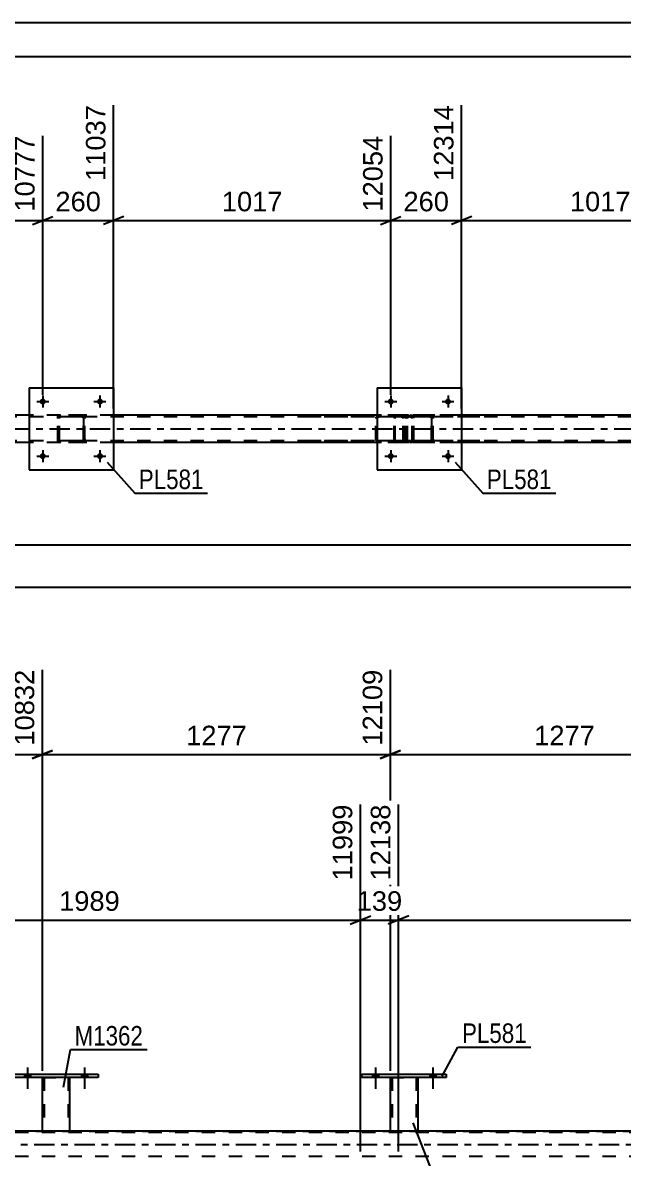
# Model space of a CAD drawing. Header units: millimetres. Extents: x 0 to 841, y 0 to 594.
# Drawn here: x 509.9 to 598, y 427.4 to 594 of the extents above; entities that cross this region are included whole.
import ezdxf

# ---------------------------------------------------------------- set-up
doc = ezdxf.new("R2010")
doc.units = ezdxf.units.MM
doc.linetypes.add('DXK_LINE_DOT2', pattern=[3.9198, 1.9599, -1.9599])
doc.linetypes.add('DXK_LINE_DOT3', pattern=[5.9187, 2.979, -0.9799, 0.9799, -0.9799])
doc.styles.add('Arial', font='arial.ttf', dxfattribs={"height": 0.2})
doc.styles.add('Arial Narrow', font='ARIALN.TTF', dxfattribs={"height": 0.2})

# ---------------------------------------------------------------- blocks, each defined once
blk = doc.blocks.new('Unknown-717034235-1133 - 15993')
at = {"color": 5, "linetype": 'Continuous'}
for p, q in [((841, 594), (0, 594)), ((836, 589), (5, 589))]:
    blk.add_line(p, q, dxfattribs=at)
blk = doc.blocks.new('Bolt-717034235-5398 - 5378')
at = {"linetype": 'Continuous'}
for points in [[(564.36, 538.43, -1), (563.48, 538.43, -1)], [(572.76, 538.43, -1), (571.88, 538.43, -1)]]:
    blk.add_hatch(color=1, dxfattribs=at).paths.add_polyline_path(points)
at = {"color": 1, "linetype": 'Continuous'}
for p, q in [((563.04, 538.43), (564.8, 538.43)), ((563.92, 539.31), (563.92, 537.55)), ((571.44, 538.43), (573.2, 538.43)), ((572.32, 539.31), (572.32, 537.55))]:
    blk.add_line(p, q, dxfattribs=at)
blk = doc.blocks.new('Bolt-717034235-5399 - 5378')
at = {"linetype": 'Continuous'}
for points in [[(564.36, 530.43, -1), (563.48, 530.43, -1)], [(572.76, 530.43, -1), (571.88, 530.43, -1)]]:
    blk.add_hatch(color=1, dxfattribs=at).paths.add_polyline_path(points)
at = {"color": 1, "linetype": 'Continuous'}
for p, q in [((563.04, 530.43), (564.8, 530.43)), ((563.92, 531.31), (563.92, 529.55)), ((571.44, 530.43), (573.2, 530.43)), ((572.32, 531.31), (572.32, 529.55))]:
    blk.add_line(p, q, dxfattribs=at)
blk = doc.blocks.new('Bolt-717034235-5400 - 5378')
at = {"linetype": 'Continuous'}
for points in [[(513.28, 538.43, -1), (512.4, 538.43, -1)], [(521.68, 538.43, -1), (520.8, 538.43, -1)]]:
    blk.add_hatch(color=1, dxfattribs=at).paths.add_polyline_path(points)
at = {"color": 1, "linetype": 'Continuous'}
for p, q in [((511.96, 538.43), (513.72, 538.43)), ((512.84, 539.31), (512.84, 537.55)), ((520.36, 538.43), (522.12, 538.43)), ((521.24, 539.31), (521.24, 537.55))]:
    blk.add_line(p, q, dxfattribs=at)
blk = doc.blocks.new('Bolt-717034235-5401 - 5378')
at = {"linetype": 'Continuous'}
for points in [[(513.28, 530.43, -1), (512.4, 530.43, -1)], [(521.68, 530.43, -1), (520.8, 530.43, -1)]]:
    blk.add_hatch(color=1, dxfattribs=at).paths.add_polyline_path(points)
at = {"color": 1, "linetype": 'Continuous'}
for p, q in [((511.96, 530.43), (513.72, 530.43)), ((512.84, 531.31), (512.84, 529.55)), ((520.36, 530.43), (522.12, 530.43)), ((521.24, 531.31), (521.24, 529.55))]:
    blk.add_line(p, q, dxfattribs=at)
blk = doc.blocks.new('Part-717034235-5487 - 5378')
at = {"color": 2, "linetype": 'Continuous'}
for p, q in [((561.92, 540.43), (561.92, 528.43)), ((561.92, 540.43), (574.32, 540.43)), ((574.32, 540.43), (574.32, 528.43)), ((561.92, 528.43), (574.32, 528.43))]:
    blk.add_line(p, q, dxfattribs=at)
blk = doc.blocks.new('Part-717034235-5490 - 5378')
at = {"color": 7, "linetype": 'DXK_LINE_DOT2'}
for p, q in [((566.41, 536.39), (566.6, 536.43)), ((566.6, 536.43), (566.41, 536.39)), ((569.64, 536.43), (566.6, 536.43)), ((569.64, 536.43), (569.82, 536.39)), ((569.82, 536.39), (569.64, 536.43)), ((566.12, 535.95), (566.16, 536.13)), ((566.16, 536.13), (566.12, 535.95)), ((566.12, 532.91), (566.12, 535.95)), ((566.12, 532.91), (566.12, 535.95)), ((566.36, 535.95), (566.38, 536.04)), ((566.36, 532.91), (566.36, 535.95)), ((566.36, 532.91), (566.36, 535.95)), ((566.38, 536.04), (566.43, 536.12)), ((566.43, 536.12), (566.51, 536.17)), ((566.51, 536.17), (566.6, 536.19)), ((569.64, 536.19), (566.6, 536.19)), ((569.64, 536.19), (569.73, 536.17)), ((569.73, 536.17), (569.81, 536.12)), ((569.81, 536.12), (569.86, 536.04)), ((569.86, 536.04), (569.88, 535.95)), ((569.88, 532.91), (569.88, 535.95)), ((569.88, 535.95), (569.88, 532.91)), ((570.08, 536.13), (570.12, 535.95)), ((570.12, 535.95), (570.08, 536.13)), ((570.12, 532.91), (570.12, 535.95)), ((570.12, 532.91), (570.12, 535.95)), ((566.16, 532.72), (566.12, 532.91)), ((566.12, 532.91), (566.16, 532.72)), ((566.38, 532.82), (566.36, 532.91)), ((566.43, 532.74), (566.38, 532.82)), ((566.6, 532.43), (566.41, 532.46)), ((566.41, 532.46), (566.6, 532.43)), ((566.51, 532.69), (566.43, 532.74)), ((566.6, 532.67), (566.51, 532.69)), ((569.64, 532.67), (566.6, 532.67)), ((569.64, 532.43), (566.6, 532.43)), ((569.73, 532.69), (569.64, 532.67)), ((569.82, 532.46), (569.64, 532.43)), ((569.64, 532.43), (569.82, 532.46)), ((569.81, 532.74), (569.73, 532.69)), ((569.86, 532.82), (569.81, 532.74)), ((569.88, 532.91), (569.86, 532.82)), ((570.12, 532.91), (570.08, 532.72)), ((570.08, 532.72), (570.12, 532.91))]:
    blk.add_line(p, q, dxfattribs=at)
at = {"color": 7, "linetype": 'DXK_LINE_DOT3'}
blk.add_line((568.12, 534.43), (568.12, 534.43), dxfattribs=at)
at = {"color": 7, "linetype": 'DXK_LINE_DOT2'}
for centre, start, end in [((566.6, 535.95), 112.5, 157.5), ((566.6, 535.95), 112.5, 157.5), ((569.64, 535.95), 22.5, 67.5), ((569.64, 535.95), 22.5, 67.5), ((566.6, 532.91), 202.5, 247.5), ((566.6, 532.91), 202.5, 247.5), ((569.64, 532.91), 292.5, 337.5), ((569.64, 532.91), 292.5, 337.5)]:
    blk.add_arc(centre, 0.48, start, end, dxfattribs=at)
blk = doc.blocks.new('Part-717034235-5495 - 5378')
at = {"color": 2, "linetype": 'Continuous'}
for p, q in [((510.84, 540.43), (510.84, 528.43)), ((510.84, 540.43), (523.24, 540.43)), ((523.24, 540.43), (523.24, 528.43)), ((510.84, 528.43), (523.24, 528.43))]:
    blk.add_line(p, q, dxfattribs=at)
blk = doc.blocks.new('Part-717034235-5498 - 5378')
at = {"color": 7, "linetype": 'DXK_LINE_DOT2'}
for p, q in [((515.33, 536.39), (515.52, 536.43)), ((515.52, 536.43), (515.33, 536.39)), ((518.56, 536.43), (515.52, 536.43)), ((518.56, 536.43), (518.74, 536.39)), ((518.74, 536.39), (518.56, 536.43)), ((515.04, 535.95), (515.07, 536.13)), ((515.07, 536.13), (515.04, 535.95)), ((515.04, 532.91), (515.04, 535.95)), ((515.04, 532.91), (515.04, 535.95)), ((515.28, 535.95), (515.3, 536.04)), ((515.28, 532.91), (515.28, 535.95)), ((515.28, 532.91), (515.28, 535.95)), ((515.3, 536.04), (515.35, 536.12)), ((515.35, 536.12), (515.43, 536.17)), ((515.43, 536.17), (515.52, 536.19)), ((518.56, 536.19), (515.52, 536.19)), ((518.56, 536.19), (518.65, 536.17)), ((518.65, 536.17), (518.73, 536.12)), ((518.73, 536.12), (518.78, 536.04)), ((518.78, 536.04), (518.8, 535.95)), ((518.8, 532.91), (518.8, 535.95)), ((518.8, 535.95), (518.8, 532.91)), ((519, 536.13), (519.04, 535.95)), ((519.04, 535.95), (519, 536.13)), ((519.04, 532.91), (519.04, 535.95)), ((519.04, 532.91), (519.04, 535.95)), ((515.07, 532.72), (515.04, 532.91)), ((515.04, 532.91), (515.07, 532.72)), ((515.3, 532.82), (515.28, 532.91)), ((515.35, 532.74), (515.3, 532.82)), ((515.52, 532.43), (515.33, 532.46)), ((515.33, 532.46), (515.52, 532.43)), ((515.43, 532.69), (515.35, 532.74)), ((515.52, 532.67), (515.43, 532.69)), ((518.56, 532.67), (515.52, 532.67)), ((518.56, 532.43), (515.52, 532.43)), ((518.65, 532.69), (518.56, 532.67)), ((518.74, 532.46), (518.56, 532.43)), ((518.56, 532.43), (518.74, 532.46)), ((518.73, 532.74), (518.65, 532.69)), ((518.78, 532.82), (518.73, 532.74)), ((518.8, 532.91), (518.78, 532.82)), ((519.04, 532.91), (519, 532.72)), ((519, 532.72), (519.04, 532.91))]:
    blk.add_line(p, q, dxfattribs=at)
at = {"color": 7, "linetype": 'DXK_LINE_DOT3'}
blk.add_line((517.04, 534.43), (517.04, 534.43), dxfattribs=at)
at = {"color": 7, "linetype": 'DXK_LINE_DOT2'}
for centre, start, end in [((515.52, 535.95), 112.5, 157.5), ((515.52, 535.95), 112.5, 157.5), ((518.56, 535.95), 22.5, 67.5), ((518.56, 535.95), 22.5, 67.5), ((515.52, 532.91), 202.5, 247.5), ((515.52, 532.91), 202.5, 247.5), ((518.56, 532.91), 292.5, 337.5), ((518.56, 532.91), 292.5, 337.5)]:
    blk.add_arc(centre, 0.48, start, end, dxfattribs=at)
blk = doc.blocks.new('Part-717034235-5558 - 5378')
at = {"color": 7, "linetype": 'DXK_LINE_DOT2'}
for p, q in [((564.59, 536.39), (564.5, 536.29)), ((564.7, 536.43), (564.59, 536.39)), ((576.98, 536.43), (564.7, 536.43)), ((565.97, 536.43), (565.97, 536.19)), ((566.98, 536.39), (566.79, 536.43)), ((564.45, 536.13), (564.43, 535.95)), ((564.43, 532.91), (564.43, 535.95)), ((564.5, 536.29), (564.45, 536.13)), ((564.56, 535.95), (564.57, 536.04)), ((564.56, 532.91), (564.56, 535.95)), ((564.57, 536.04), (564.6, 536.12)), ((564.6, 536.12), (564.64, 536.17)), ((564.64, 536.17), (564.7, 536.19)), ((576.98, 536.19), (564.7, 536.19)), ((566.79, 536.19), (566.88, 536.17)), ((566.88, 536.17), (566.96, 536.12)), ((566.96, 536.12), (567.02, 536.04)), ((567.02, 536.04), (567.04, 535.95)), ((567.04, 532.91), (567.04, 535.95)), ((567.25, 536.12), (567.25, 536.13)), ((567.29, 535.95), (567.25, 536.12)), ((567.29, 532.91), (567.29, 535.95)), ((564.43, 532.91), (564.45, 532.73)), ((564.45, 532.73), (564.5, 532.57)), ((564.5, 532.57), (564.59, 532.47)), ((564.57, 532.82), (564.56, 532.91)), ((564.6, 532.74), (564.57, 532.82)), ((564.59, 532.47), (564.7, 532.43)), ((564.64, 532.69), (564.6, 532.74)), ((564.7, 532.67), (564.64, 532.69)), ((576.98, 532.67), (564.7, 532.67)), ((576.98, 532.43), (564.7, 532.43)), ((565.97, 532.43), (565.97, 532.67)), ((566.88, 532.69), (566.79, 532.67)), ((566.79, 532.43), (566.98, 532.47)), ((566.96, 532.74), (566.88, 532.69)), ((567.02, 532.82), (566.96, 532.74)), ((567.04, 532.91), (567.02, 532.82)), ((567.25, 532.73), (567.29, 532.91))]:
    blk.add_line(p, q, dxfattribs=at)
for centre, start, end in [((566.8, 535.93), 23.8494, 68.8059), ((566.8, 532.92), 291.1941, 336.1506)]:
    blk.add_arc(centre, 0.492, start, end, dxfattribs=at)
blk = doc.blocks.new('Part-717034235-5570 - 5378')
at = {"color": 7, "linetype": 'DXK_LINE_DOT2'}
for p, q in [((565.46, 536.43), (550.33, 536.43)), ((562.23, 536.43), (562.03, 536.39)), ((565.66, 536.39), (565.46, 536.43)), ((565.46, 536.19), (550.33, 536.19)), ((561.75, 536.12), (561.72, 535.95)), ((561.72, 532.91), (561.72, 535.95)), ((561.75, 536.13), (561.75, 536.12)), ((561.97, 535.95), (561.99, 536.04)), ((561.97, 532.91), (561.97, 535.95)), ((561.99, 536.04), (562.05, 536.12)), ((562.05, 536.12), (562.13, 536.17)), ((562.13, 536.17), (562.23, 536.19)), ((565.46, 536.19), (565.56, 536.17)), ((565.56, 536.17), (565.64, 536.12)), ((565.64, 536.12), (565.7, 536.04)), ((565.7, 536.04), (565.72, 535.95)), ((565.72, 532.91), (565.72, 535.95)), ((565.94, 536.12), (565.93, 536.13)), ((565.97, 535.95), (565.94, 536.12)), ((565.97, 532.91), (565.97, 535.95)), ((565.46, 532.67), (550.33, 532.67)), ((565.46, 532.43), (550.33, 532.43)), ((561.72, 532.91), (561.75, 532.73)), ((561.99, 532.82), (561.97, 532.91)), ((562.05, 532.74), (561.99, 532.82)), ((562.03, 532.47), (562.23, 532.43)), ((562.13, 532.69), (562.05, 532.74)), ((562.23, 532.67), (562.13, 532.69)), ((565.56, 532.69), (565.46, 532.67)), ((565.46, 532.43), (565.66, 532.47)), ((565.64, 532.74), (565.56, 532.69)), ((565.7, 532.82), (565.64, 532.74)), ((565.72, 532.91), (565.7, 532.82)), ((565.93, 532.73), (565.97, 532.91))]:
    blk.add_line(p, q, dxfattribs=at)
for centre, start, end in [((562.21, 535.93), 110.7583, 155.68), ((565.48, 535.93), 24.32, 69.2417), ((562.21, 532.93), 204.32, 249.2417), ((565.48, 532.93), 290.7583, 335.68)]:
    blk.add_arc(centre, 0.496, start, end, dxfattribs=at)
blk = doc.blocks.new('Part-717034235-5621 - 5378')
at = {"color": 2, "linetype": 'Continuous'}
for p, q in [((510.84, 536.43), (472.16, 536.43)), ((561.92, 536.43), (523.24, 536.43)), ((613, 536.43), (574.32, 536.43)), ((510.84, 532.43), (472.16, 532.43)), ((561.92, 532.43), (523.24, 532.43)), ((613, 532.43), (574.32, 532.43))]:
    blk.add_line(p, q, dxfattribs=at)
at = {"color": 7, "linetype": 'DXK_LINE_DOT2'}
for p, q in [((523.24, 536.43), (510.84, 536.43)), ((574.32, 536.43), (561.92, 536.43)), ((744.24, 536.19), (81.77, 536.19)), ((744.24, 532.67), (81.77, 532.67)), ((523.24, 532.43), (510.84, 532.43)), ((574.32, 532.43), (561.92, 532.43))]:
    blk.add_line(p, q, dxfattribs=at)
at = {"color": 7, "linetype": 'DXK_LINE_DOT3'}
blk.add_line((81.77, 534.43), (744.24, 534.43), dxfattribs=at)
blk = doc.blocks.new('Bolt-717034235-3620 - 3600')
at = {"linetype": 'Continuous'}
for points in [[(561.23, 439.28), (562.11, 439.28), (562.11, 439.76), (561.23, 439.76)], [(569.63, 439.28), (570.51, 439.28), (570.51, 439.76), (569.63, 439.76)]]:
    blk.add_hatch(color=1, dxfattribs=at).paths.add_polyline_path(points)
at = {"color": 1, "linetype": 'Continuous'}
for p, q in [((561.23, 439.76), (561.23, 439.28)), ((561.67, 440.76), (561.67, 437.64)), ((562.11, 439.76), (562.11, 439.28)), ((569.63, 439.76), (569.63, 439.28)), ((570.07, 440.76), (570.07, 437.64)), ((570.51, 439.76), (570.51, 439.28))]:
    blk.add_line(p, q, dxfattribs=at)
blk = doc.blocks.new('Bolt-717034235-3621 - 3600')
at = {"linetype": 'Continuous'}
for points in [[(561.23, 439.28), (562.11, 439.28), (562.11, 439.76), (561.23, 439.76)], [(569.63, 439.28), (570.51, 439.28), (570.51, 439.76), (569.63, 439.76)]]:
    blk.add_hatch(color=1, dxfattribs=at).paths.add_polyline_path(points)
at = {"color": 1, "linetype": 'Continuous'}
for p, q in [((561.23, 439.76), (561.23, 439.28)), ((561.67, 440.76), (561.67, 437.64)), ((562.11, 439.76), (562.11, 439.28)), ((569.63, 439.76), (569.63, 439.28)), ((570.07, 440.76), (570.07, 437.64)), ((570.51, 439.76), (570.51, 439.28))]:
    blk.add_line(p, q, dxfattribs=at)
blk = doc.blocks.new('Bolt-717034235-3622 - 3600')
at = {"linetype": 'Continuous'}
for points in [[(510.15, 439.28), (511.03, 439.28), (511.03, 439.76), (510.15, 439.76)], [(518.55, 439.28), (519.43, 439.28), (519.43, 439.76), (518.55, 439.76)]]:
    blk.add_hatch(color=1, dxfattribs=at).paths.add_polyline_path(points)
at = {"color": 1, "linetype": 'Continuous'}
for p, q in [((510.15, 439.76), (510.15, 439.28)), ((510.59, 440.76), (510.59, 437.64)), ((511.03, 439.76), (511.03, 439.28)), ((518.55, 439.76), (518.55, 439.28)), ((518.99, 440.76), (518.99, 437.64)), ((519.43, 439.76), (519.43, 439.28))]:
    blk.add_line(p, q, dxfattribs=at)
blk = doc.blocks.new('Bolt-717034235-3623 - 3600')
at = {"linetype": 'Continuous'}
for points in [[(510.15, 439.28), (511.03, 439.28), (511.03, 439.76), (510.15, 439.76)], [(518.55, 439.28), (519.43, 439.28), (519.43, 439.76), (518.55, 439.76)]]:
    blk.add_hatch(color=1, dxfattribs=at).paths.add_polyline_path(points)
at = {"color": 1, "linetype": 'Continuous'}
for p, q in [((510.15, 439.76), (510.15, 439.28)), ((510.59, 440.76), (510.59, 437.64)), ((511.03, 439.76), (511.03, 439.28)), ((518.55, 439.76), (518.55, 439.28)), ((518.99, 440.76), (518.99, 437.64)), ((519.43, 439.76), (519.43, 439.28))]:
    blk.add_line(p, q, dxfattribs=at)
blk = doc.blocks.new('Part-717034235-3745 - 3600')
at = {"color": 2, "linetype": 'Continuous'}
for p, q in [((559.67, 439.28), (559.67, 439.76)), ((559.67, 439.76), (572.07, 439.76)), ((572.07, 439.76), (572.07, 439.28)), ((572.07, 439.28), (559.67, 439.28))]:
    blk.add_line(p, q, dxfattribs=at)
blk = doc.blocks.new('Part-717034235-3750 - 3600')
at = {"color": 2, "linetype": 'Continuous'}
for p, q in [((563.87, 431.44), (563.87, 439.28)), ((567.87, 439.28), (567.87, 431.44)), ((567.84, 431.44), (563.87, 431.44)), ((567.87, 431.44), (567.84, 431.44))]:
    blk.add_line(p, q, dxfattribs=at)
at = {"color": 7, "linetype": 'DXK_LINE_DOT2'}
for p, q in [((563.87, 439.28), (567.87, 439.28)), ((563.87, 439.28), (563.87, 439.28)), ((563.87, 439.28), (563.87, 439.28)), ((564.11, 439.28), (564.11, 431.44)), ((567.63, 439.28), (567.63, 431.44)), ((567.87, 439.28), (567.87, 439.28)), ((567.87, 439.28), (567.87, 439.28)), ((567.62, 431.44), (567.63, 431.44))]:
    blk.add_line(p, q, dxfattribs=at)
blk = doc.blocks.new('Part-717034235-3755 - 3600')
at = {"color": 2, "linetype": 'Continuous'}
for p, q in [((508.59, 439.28), (508.59, 439.76)), ((508.59, 439.76), (520.99, 439.76)), ((520.99, 439.76), (520.99, 439.28)), ((520.99, 439.28), (508.59, 439.28))]:
    blk.add_line(p, q, dxfattribs=at)
blk = doc.blocks.new('Part-717034235-3760 - 3600')
at = {"color": 2, "linetype": 'Continuous'}
for p, q in [((512.79, 431.44), (512.79, 439.28)), ((516.79, 439.28), (516.79, 431.44)), ((516.76, 431.44), (512.79, 431.44)), ((516.79, 431.44), (516.76, 431.44))]:
    blk.add_line(p, q, dxfattribs=at)
at = {"color": 7, "linetype": 'DXK_LINE_DOT2'}
for p, q in [((512.79, 439.28), (516.79, 439.28)), ((512.79, 439.28), (512.79, 439.28)), ((512.79, 439.28), (512.79, 439.28)), ((513.03, 439.28), (513.03, 431.44)), ((516.55, 439.28), (516.55, 431.44)), ((516.79, 439.28), (516.79, 439.28)), ((516.79, 439.28), (516.79, 439.28)), ((516.54, 431.44), (516.55, 431.44))]:
    blk.add_line(p, q, dxfattribs=at)
blk = doc.blocks.new('Part-717034235-3847 - 3600')
at = {"color": 7, "linetype": 'DXK_LINE_DOT2'}
for p, q in [((104.15, 431.44), (742, 431.44)), ((516.79, 431.44), (512.79, 431.44)), ((567.88, 431.44), (563.87, 431.44)), ((742, 431.2), (79.53, 431.2)), ((742, 427.68), (79.53, 427.68))]:
    blk.add_line(p, q, dxfattribs=at)
at = {"color": 2, "linetype": 'Continuous'}
for p, q in [((512.79, 431.44), (465.71, 431.44)), ((563.87, 431.44), (516.79, 431.44)), ((614.96, 431.44), (567.88, 431.44))]:
    blk.add_line(p, q, dxfattribs=at)
at = {"color": 7, "linetype": 'DXK_LINE_DOT3'}
blk.add_line((79.53, 429.44), (742, 429.44), dxfattribs=at)
blk = doc.blocks.new('StraightDimension-717034235-15089 - 5378')
at = {"color": 7, "linetype": 'Continuous'}
for p, q in [((574.32, 537.43), (574.32, 581.91)), ((615, 539.43), (615, 577.41)), ((575.82, 565.59), (572.82, 564.39)), ((574.32, 564.99), (615, 564.99)), ((613.5, 564.39), (616.5, 565.59))]:
    blk.add_line(p, q, dxfattribs=at)
at = {"color": 0, "linetype": 'Continuous'}
blk.add_wipeout([(614.4, 578.01), (610.2, 578.01), (610.2, 565.69), (614.4, 565.69)], dxfattribs=at)
at = {"color": 0}
blk.add_wipeout([(599.71, 565.74), (599.71, 569.94), (589.61, 569.94), (589.61, 565.74)], dxfattribs=at)
at = {"color": 3, "linetype": 'Continuous', "style": 'Arial'}
blk.add_text('13331', height=2.865, rotation=90.0002, dxfattribs=at).set_placement((613.8, 566.29))
at = {"color": 3, "style": 'Arial'}
blk.add_text('1017', height=2.865, dxfattribs=at).set_placement((590.21, 566.34))
blk = doc.blocks.new('StraightDimension-717034235-6264 - 5378')
at = {"color": 7, "linetype": 'Continuous'}
blk.add_line((81.13, 511.2), (782, 511.2), dxfattribs=at)
blk = doc.blocks.new('StraightDimension-717034235-10734 - 5378')
at = {"color": 7, "linetype": 'Continuous'}
blk.add_line((81.77, 517.4), (781.36, 517.4), dxfattribs=at)
blk = doc.blocks.new('StraightDimension-717034235-15090 - 5378')
at = {"color": 7, "linetype": 'Continuous'}
for p, q in [((574.32, 537.43), (574.32, 581.91)), ((563.92, 539.43), (563.92, 577.41)), ((562.42, 564.39), (565.42, 565.59)), ((563.92, 564.99), (574.32, 564.99)), ((575.82, 565.59), (572.82, 564.39))]:
    blk.add_line(p, q, dxfattribs=at)
at = {"color": 0}
blk.add_wipeout([(573.05, 565.74), (573.05, 569.94), (565.18, 569.94), (565.18, 565.74)], dxfattribs=at)
at = {"color": 3, "style": 'Arial'}
blk.add_text('260', height=2.865, dxfattribs=at).set_placement((565.78, 566.34))
at = {"color": 0, "linetype": 'Continuous'}
blk.add_wipeout([(573.72, 582.51), (569.52, 582.51), (569.52, 570.19), (573.72, 570.19)], dxfattribs=at)
at = {"color": 3, "linetype": 'Continuous', "style": 'Arial'}
blk.add_text('12314', height=2.865, rotation=90.0002, dxfattribs=at).set_placement((573.12, 570.79))
blk = doc.blocks.new('StraightDimension-717034235-15091 - 5378')
at = {"color": 7, "linetype": 'Continuous'}
for p, q in [((523.24, 537.43), (523.24, 581.91)), ((563.92, 539.43), (563.92, 577.41)), ((524.74, 565.59), (521.74, 564.39)), ((523.24, 564.99), (563.92, 564.99)), ((562.42, 564.39), (565.42, 565.59))]:
    blk.add_line(p, q, dxfattribs=at)
at = {"color": 0, "linetype": 'Continuous'}
blk.add_wipeout([(563.32, 578.01), (559.12, 578.01), (559.12, 565.69), (563.32, 565.69)], dxfattribs=at)
at = {"color": 0}
blk.add_wipeout([(548.63, 565.74), (548.63, 569.94), (538.53, 569.94), (538.53, 565.74)], dxfattribs=at)
at = {"color": 3, "linetype": 'Continuous', "style": 'Arial'}
blk.add_text('12054', height=2.865, rotation=90.0002, dxfattribs=at).set_placement((562.72, 566.29))
at = {"color": 3, "style": 'Arial'}
blk.add_text('1017', height=2.865, dxfattribs=at).set_placement((539.13, 566.34))
blk = doc.blocks.new('StraightDimension-717034235-15092 - 5378')
at = {"color": 7, "linetype": 'Continuous'}
for p, q in [((523.24, 537.43), (523.24, 581.91)), ((512.84, 539.43), (512.84, 577.41)), ((511.34, 564.39), (514.34, 565.59)), ((512.84, 564.99), (523.24, 564.99)), ((524.74, 565.59), (521.74, 564.39))]:
    blk.add_line(p, q, dxfattribs=at)
at = {"color": 0}
blk.add_wipeout([(521.97, 565.74), (521.97, 569.94), (514.1, 569.94), (514.1, 565.74)], dxfattribs=at)
at = {"color": 3, "style": 'Arial'}
blk.add_text('260', height=2.865, dxfattribs=at).set_placement((514.7, 566.34))
at = {"color": 0, "linetype": 'Continuous'}
blk.add_wipeout([(522.64, 582.51), (518.44, 582.51), (518.44, 570.19), (522.64, 570.19)], dxfattribs=at)
at = {"color": 3, "linetype": 'Continuous', "style": 'Arial'}
blk.add_text('11037', height=2.865, rotation=90.0002, dxfattribs=at).set_placement((522.04, 570.79))
blk = doc.blocks.new('StraightDimension-717034235-15093 - 5378')
at = {"color": 7, "linetype": 'Continuous'}
for p, q in [((472.16, 537.43), (472.16, 579.69)), ((512.84, 539.43), (512.84, 577.41)), ((473.66, 565.59), (470.66, 564.39)), ((472.16, 564.99), (512.84, 564.99)), ((511.34, 564.39), (514.34, 565.59))]:
    blk.add_line(p, q, dxfattribs=at)
at = {"color": 0, "linetype": 'Continuous'}
blk.add_wipeout([(512.24, 578.01), (508.04, 578.01), (508.04, 565.69), (512.24, 565.69)], dxfattribs=at)
at = {"color": 0}
blk.add_wipeout([(497.54, 565.74), (497.54, 569.94), (487.45, 569.94), (487.45, 565.74)], dxfattribs=at)
at = {"color": 3, "linetype": 'Continuous', "style": 'Arial'}
blk.add_text('10777', height=2.865, rotation=90.0002, dxfattribs=at).set_placement((511.64, 566.29))
at = {"color": 3, "style": 'Arial'}
blk.add_text('1017', height=2.865, dxfattribs=at).set_placement((488.05, 566.34))
blk = doc.blocks.new('StraightDimension-717034235-17133 - 3600')
at = {"color": 7, "linetype": 'Continuous'}
for p, q in [((512.79, 440.28), (512.79, 499.08)), ((563.87, 440.28), (563.87, 499.08)), ((514.29, 487.27), (511.29, 486.07)), ((512.79, 486.67), (563.87, 486.67)), ((562.37, 486.07), (565.37, 487.27))]:
    blk.add_line(p, q, dxfattribs=at)
at = {"color": 0, "linetype": 'Continuous'}
blk.add_wipeout([(563.27, 499.68), (559.07, 499.68), (559.07, 487.37), (563.27, 487.37)], dxfattribs=at)
at = {"color": 0}
blk.add_wipeout([(543.38, 487.42), (543.38, 491.62), (533.29, 491.62), (533.29, 487.42)], dxfattribs=at)
at = {"color": 3, "linetype": 'Continuous', "style": 'Arial'}
blk.add_text('12109', height=2.865, rotation=90.0002, dxfattribs=at).set_placement((562.67, 487.97))
at = {"color": 3, "style": 'Arial'}
blk.add_text('1277', height=2.865, dxfattribs=at).set_placement((533.89, 488.02))
blk = doc.blocks.new('StraightDimension-717034235-17322 - 3600')
at = {"color": 7, "linetype": 'Continuous'}
for p, q in [((565.05, 428.44), (565.05, 479.31)), ((644.61, 428.44), (644.61, 479.31)), ((566.55, 462.99), (563.55, 461.79)), ((565.05, 462.39), (644.61, 462.39)), ((643.11, 461.79), (646.11, 462.99))]:
    blk.add_line(p, q, dxfattribs=at)
at = {"color": 0, "linetype": 'Continuous'}
blk.add_wipeout([(644.01, 479.91), (639.81, 479.91), (639.81, 467.59), (644.01, 467.59)], dxfattribs=at)
at = {"color": 0}
blk.add_wipeout([(609.87, 463.14), (609.87, 467.34), (599.78, 467.34), (599.78, 463.14)], dxfattribs=at)
at = {"color": 3, "linetype": 'Continuous', "style": 'Arial'}
blk.add_text('14127', height=2.865, rotation=90.0002, dxfattribs=at).set_placement((643.41, 468.19))
at = {"color": 3, "style": 'Arial'}
blk.add_text('1989', height=2.865, dxfattribs=at).set_placement((600.38, 463.74))
blk = doc.blocks.new('StraightDimension-717034235-17132 - 3600')
at = {"color": 7, "linetype": 'Continuous'}
for p, q in [((563.87, 440.28), (563.87, 499.08)), ((614.96, 440.28), (614.96, 499.08)), ((565.37, 487.27), (562.37, 486.07)), ((563.87, 486.67), (614.96, 486.67)), ((613.46, 486.07), (616.46, 487.27))]:
    blk.add_line(p, q, dxfattribs=at)
at = {"color": 0, "linetype": 'Continuous'}
blk.add_wipeout([(614.36, 499.68), (610.16, 499.68), (610.16, 487.37), (614.36, 487.37)], dxfattribs=at)
at = {"color": 0}
blk.add_wipeout([(594.46, 487.42), (594.46, 491.62), (584.37, 491.62), (584.37, 487.42)], dxfattribs=at)
at = {"color": 3, "linetype": 'Continuous', "style": 'Arial'}
blk.add_text('13386', height=2.865, rotation=90.0002, dxfattribs=at).set_placement((613.76, 487.97))
at = {"color": 3, "style": 'Arial'}
blk.add_text('1277', height=2.865, dxfattribs=at).set_placement((584.97, 488.02))
blk = doc.blocks.new('StraightDimension-717034235-17134 - 3600')
at = {"color": 7, "linetype": 'Continuous'}
for p, q in [((512.79, 440.28), (512.79, 499.08)), ((461.71, 440.28), (461.71, 496.86)), ((463.21, 487.27), (460.21, 486.07)), ((461.71, 486.67), (512.79, 486.67)), ((511.29, 486.07), (514.29, 487.27))]:
    blk.add_line(p, q, dxfattribs=at)
at = {"color": 0, "linetype": 'Continuous'}
blk.add_wipeout([(512.19, 499.68), (507.99, 499.68), (507.99, 487.37), (512.19, 487.37)], dxfattribs=at)
at = {"color": 0}
blk.add_wipeout([(492.3, 487.42), (492.3, 491.62), (482.21, 491.62), (482.21, 487.42)], dxfattribs=at)
at = {"color": 3, "linetype": 'Continuous', "style": 'Arial'}
blk.add_text('10832', height=2.865, rotation=90.0002, dxfattribs=at).set_placement((511.59, 487.97))
at = {"color": 3, "style": 'Arial'}
blk.add_text('1277', height=2.865, dxfattribs=at).set_placement((482.81, 488.02))
blk = doc.blocks.new('StraightDimension-717034235-17323 - 3600')
at = {"color": 7, "linetype": 'Continuous'}
for p, q in [((559.47, 428.44), (559.47, 479.31)), ((565.05, 428.44), (565.05, 479.31)), ((557.97, 461.79), (560.97, 462.99)), ((559.47, 462.39), (565.05, 462.39)), ((566.55, 462.99), (563.55, 461.79))]:
    blk.add_line(p, q, dxfattribs=at)
at = {"color": 0}
blk.add_wipeout([(566.19, 463.14), (566.19, 467.34), (558.32, 467.34), (558.32, 463.14)], dxfattribs=at)
at = {"color": 3, "style": 'Arial'}
blk.add_text('139', height=2.865, dxfattribs=at).set_placement((558.92, 463.74))
at = {"color": 0, "linetype": 'Continuous'}
blk.add_wipeout([(564.45, 479.91), (560.25, 479.91), (560.25, 467.59), (564.45, 467.59)], dxfattribs=at)
at = {"color": 3, "linetype": 'Continuous', "style": 'Arial'}
blk.add_text('12138', height=2.865, rotation=90.0002, dxfattribs=at).set_placement((563.85, 468.19))
blk = doc.blocks.new('StraightDimension-717034235-17324 - 3600')
at = {"color": 7, "linetype": 'Continuous'}
for p, q in [((479.91, 428.44), (479.91, 479.31)), ((559.47, 428.44), (559.47, 479.31)), ((481.41, 462.99), (478.41, 461.79)), ((479.91, 462.39), (559.47, 462.39)), ((557.97, 461.79), (560.97, 462.99))]:
    blk.add_line(p, q, dxfattribs=at)
at = {"color": 0, "linetype": 'Continuous'}
blk.add_wipeout([(558.87, 479.91), (554.67, 479.91), (554.67, 467.59), (558.87, 467.59)], dxfattribs=at)
at = {"color": 0}
blk.add_wipeout([(524.74, 463.14), (524.74, 467.34), (514.64, 467.34), (514.64, 463.14)], dxfattribs=at)
at = {"color": 3, "linetype": 'Continuous', "style": 'Arial'}
blk.add_text('11999', height=2.865, rotation=90.0002, dxfattribs=at).set_placement((558.27, 468.19))
at = {"color": 3, "style": 'Arial'}
blk.add_text('1989', height=2.865, dxfattribs=at).set_placement((515.24, 463.74))
blk = doc.blocks.new('Mark-717034235-5483 - 5378')
at = {"color": 0}
blk.add_wipeout([(587.53, 525.6), (587.53, 528.6), (578.02, 528.6), (578.02, 525.6)], dxfattribs=at)
blk.add_wipeout([(587.53, 525.6), (587.53, 528.6), (578.02, 528.6), (578.02, 525.6)], dxfattribs=at)
at = {"color": 30, "linetype": 'Continuous'}
for p, q in [((573.39, 529.52), (577.42, 525)), ((577.42, 525), (588.13, 525))]:
    blk.add_line(p, q, dxfattribs=at)
at = {"color": 3, "style": 'Arial Narrow'}
blk.add_text('PL581', height=2.863, dxfattribs=at).set_placement((578.02, 525.6))
blk = doc.blocks.new('Mark-717034235-5491 - 5378')
at = {"color": 0}
blk.add_wipeout([(536.44, 525.6), (536.44, 528.6), (526.94, 528.6), (526.94, 525.6)], dxfattribs=at)
blk.add_wipeout([(536.44, 525.6), (536.44, 528.6), (526.94, 528.6), (526.94, 525.6)], dxfattribs=at)
at = {"color": 30, "linetype": 'Continuous'}
for p, q in [((522.31, 529.52), (526.34, 525)), ((526.34, 525), (537.04, 525))]:
    blk.add_line(p, q, dxfattribs=at)
at = {"color": 3, "style": 'Arial Narrow'}
blk.add_text('PL581', height=2.863, dxfattribs=at).set_placement((526.94, 525.6))
blk = doc.blocks.new('Mark-717034235-3741 - 3600')
at = {"color": 0}
blk.add_wipeout([(583.89, 444.36), (583.89, 447.36), (574.38, 447.36), (574.38, 444.36)], dxfattribs=at)
blk.add_wipeout([(583.89, 444.36), (583.89, 447.36), (574.38, 447.36), (574.38, 444.36)], dxfattribs=at)
at = {"color": 30, "linetype": 'Continuous'}
for p, q in [((571.45, 439.47), (573.78, 443.76)), ((573.78, 443.76), (584.49, 443.76))]:
    blk.add_line(p, q, dxfattribs=at)
at = {"color": 3, "style": 'Arial Narrow'}
blk.add_text('PL581', height=2.863, dxfattribs=at).set_placement((574.38, 444.36))
blk = doc.blocks.new('Mark-717034235-3746 - 3600')
at = {"color": 0}
blk.add_wipeout([(582.54, 421.2), (582.54, 424.2), (572.49, 424.2), (572.49, 421.2)], dxfattribs=at)
blk.add_wipeout([(582.54, 421.2), (582.54, 424.2), (572.49, 424.2), (572.49, 421.2)], dxfattribs=at)
at = {"color": 30, "linetype": 'Continuous'}
for p, q in [((567.15, 432.65), (571.89, 420.6)), ((571.89, 420.6), (583.14, 420.6))]:
    blk.add_line(p, q, dxfattribs=at)
at = {"color": 3, "style": 'Arial Narrow'}
blk.add_text('M1362', height=2.863, dxfattribs=at).set_placement((572.49, 421.2))
blk = doc.blocks.new('Mark-717034235-3756 - 3600')
at = {"color": 0}
blk.add_wipeout([(527.56, 443.98), (527.56, 446.98), (517.51, 446.98), (517.51, 443.98)], dxfattribs=at)
blk.add_wipeout([(527.56, 443.98), (527.56, 446.98), (517.51, 446.98), (517.51, 443.98)], dxfattribs=at)
at = {"color": 30, "linetype": 'Continuous'}
for p, q in [((515.89, 437.89), (516.91, 443.38)), ((516.91, 443.38), (528.16, 443.38))]:
    blk.add_line(p, q, dxfattribs=at)
at = {"color": 3, "style": 'Arial Narrow'}
blk.add_text('M1362', height=2.863, dxfattribs=at).set_placement((517.51, 443.98))

msp = doc.modelspace()

# ---------------------------------------------------------------- block references
for name in ['Unknown-717034235-1133 - 15993', 'Part-717034235-5495 - 5378', 'Part-717034235-5487 - 5378', 'Part-717034235-5621 - 5378', 'Bolt-717034235-5400 - 5378', 'Bolt-717034235-5398 - 5378', 'Part-717034235-5498 - 5378', 'Part-717034235-5570 - 5378', 'Part-717034235-5558 - 5378', 'Part-717034235-5490 - 5378', 'Bolt-717034235-5401 - 5378', 'Bolt-717034235-5399 - 5378', 'Part-717034235-3755 - 3600', 'Bolt-717034235-3622 - 3600', 'Bolt-717034235-3623 - 3600', 'Part-717034235-3745 - 3600', 'Bolt-717034235-3620 - 3600', 'Bolt-717034235-3621 - 3600', 'Part-717034235-3760 - 3600', 'Part-717034235-3750 - 3600', 'Part-717034235-3847 - 3600']:
    msp.add_blockref(name, (0, 0))

# ---------------------------------------------------------------- next in the draw order: block references
for name in ['StraightDimension-717034235-15089 - 5378', 'StraightDimension-717034235-6264 - 5378', 'StraightDimension-717034235-17133 - 3600']:
    msp.add_blockref(name, (0, 0))

# ---------------------------------------------------------------- next in the draw order: block references
for name in ['StraightDimension-717034235-15090 - 5378', 'StraightDimension-717034235-10734 - 5378', 'StraightDimension-717034235-17134 - 3600', 'StraightDimension-717034235-17322 - 3600']:
    msp.add_blockref(name, (0, 0))

# ---------------------------------------------------------------- next in the draw order: block references
for name in ['StraightDimension-717034235-15091 - 5378', 'Mark-717034235-5491 - 5378', 'Mark-717034235-5483 - 5378', 'StraightDimension-717034235-17132 - 3600']:
    msp.add_blockref(name, (0, 0))

# ---------------------------------------------------------------- next in the draw order: block references
for name in ['StraightDimension-717034235-15092 - 5378', 'StraightDimension-717034235-17323 - 3600', 'Mark-717034235-3741 - 3600']:
    msp.add_blockref(name, (0, 0))

# ---------------------------------------------------------------- next in the draw order: block references
for name in ['StraightDimension-717034235-15093 - 5378', 'StraightDimension-717034235-17324 - 3600', 'Mark-717034235-3746 - 3600']:
    msp.add_blockref(name, (0, 0))

# ---------------------------------------------------------------- next in the draw order: block references
msp.add_blockref('Mark-717034235-3756 - 3600', (0, 0))

doc.saveas('drawing.dxf')
